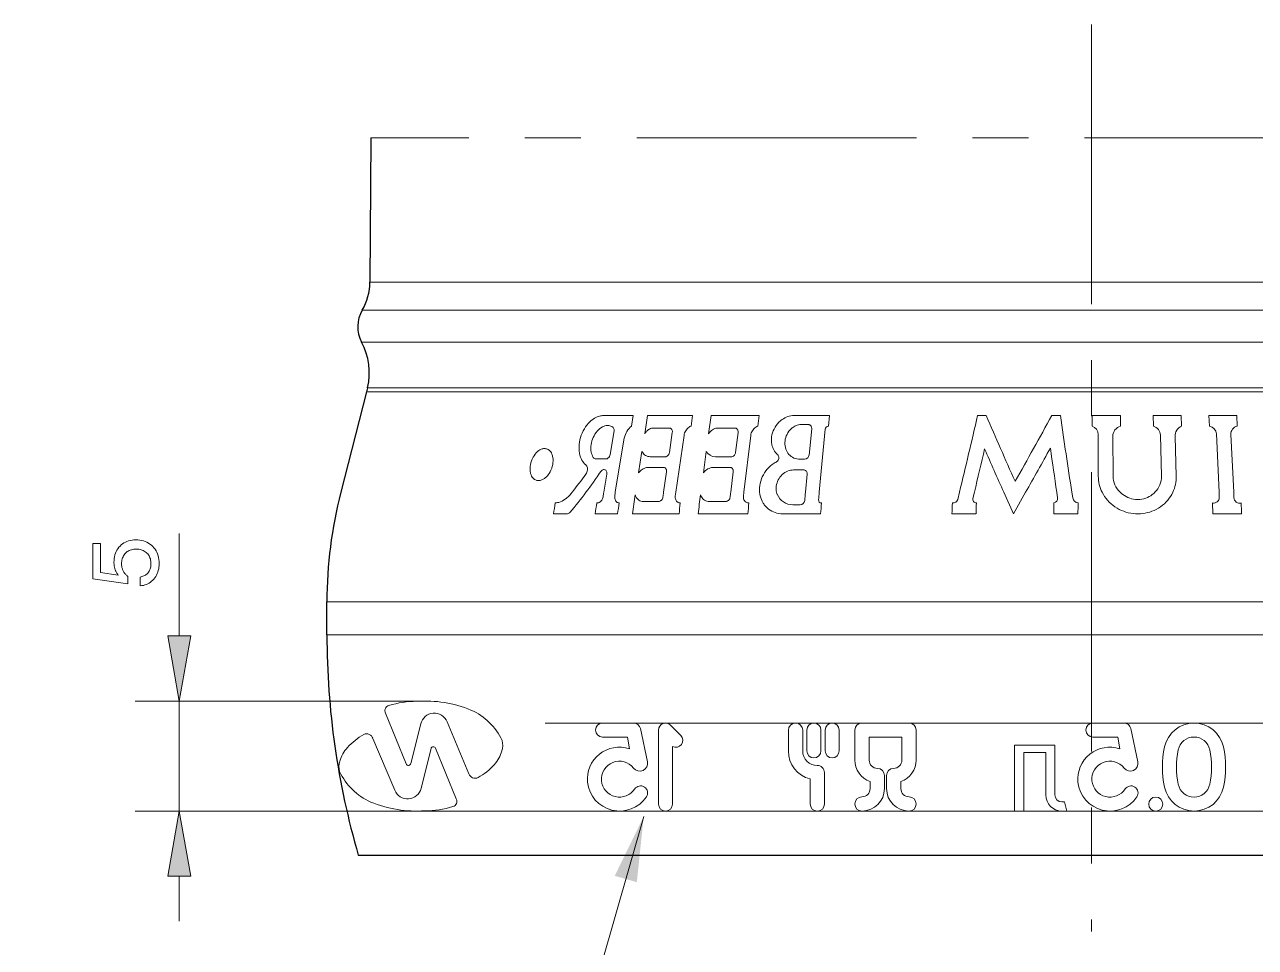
# Model space of a CAD drawing. Extents: x 5 to 409, y 5 to 583.
# Drawn here: x 208.1 to 263.9, y 188.4 to 230.3 of the extents above; entities that cross this region are included whole.
import ezdxf

# ---------------------------------------------------------------- set-up
doc = ezdxf.new("R2010")
doc.units = 0
doc.linetypes.add('CENTERX2', pattern=[20.32, 12.7, -2.54, 2.54, -2.54])
for name, color, linetype, lineweight in [('CENTERLINE', 4, 'CENTERX2', 25), ('DETAIL', 3, 'Continuous', 25), ('DIMENSIONS', 2, 'Continuous', 25), ('OUTLINE', 7, 'Continuous', 70), ('TEXT', 2, 'Continuous', 25)]:
    doc.layers.add(name, color=color, linetype=linetype, lineweight=lineweight)

msp = doc.modelspace()

# ---------------------------------------------------------------- linework, layer by layer
at = {"layer": 'CENTERLINE', "lineweight": 13}
for p, q in [((256.502, 230.277), (256.502, 189.092)), ((289.209, 225.138), (223.795, 225.138))]:
    msp.add_line(p, q, dxfattribs=at)
at = {"layer": 'DETAIL', "lineweight": 13}
for p, q in [((285.243, 218.583), (223.752, 218.583)), ((285.548, 217.31), (223.405, 217.31)), ((285.573, 215.856), (223.376, 215.856)), ((285.372, 213.603), (223.605, 213.603)), ((285.333, 213.783), (223.649, 213.783)), ((286.954, 204.057), (221.802, 204.057)), ((286.954, 202.557), (221.802, 202.557)), ((231.715, 198.557), (292.112, 198.557)), ((222.141, 194.557), (292.33, 194.557))]:
    msp.add_line(p, q, dxfattribs=at)
at = {"layer": 'DIMENSIONS', "lineweight": 13, "ltscale": 0.116125}
msp.add_line((215.1, 202.512), (215.1, 207.157), dxfattribs=at)
at = {"layer": 'DIMENSIONS', "lineweight": 13, "ltscale": 0.329102}
msp.add_line((226.264, 199.557), (213.1, 199.557), dxfattribs=at)
at = {"layer": 'DIMENSIONS', "lineweight": 13, "ltscale": 0.125}
msp.add_line((215.1, 194.557), (215.1, 199.557), dxfattribs=at)
at = {"layer": 'DIMENSIONS', "lineweight": 13, "ltscale": 0.226015}
msp.add_line((222.141, 194.557), (213.1, 194.557), dxfattribs=at)
at = {"layer": 'DIMENSIONS', "lineweight": 13, "ltscale": 0.051139}
msp.add_line((215.1, 189.557), (215.1, 191.603), dxfattribs=at)
at = {"layer": 'DIMENSIONS', "lineweight": 13}
for points in [[(213.318, 204.787), (213.318, 205.188), (213.364, 205.196), (213.407, 205.207), (213.449, 205.22), (213.489, 205.236), (213.526, 205.254), (213.562, 205.275), (213.595, 205.298), (213.627, 205.324), (213.656, 205.352), (213.684, 205.383), (213.709, 205.415), (213.731, 205.45), (213.751, 205.486), (213.768, 205.524), (213.783, 205.564), (213.794, 205.605), (213.804, 205.648), (213.81, 205.693), (213.814, 205.74), (213.815, 205.788), (213.814, 205.848), (213.808, 205.904), (213.799, 205.959), (213.786, 206.011), (213.77, 206.06), (213.749, 206.108), (213.726, 206.153), (213.698, 206.195), (213.667, 206.235), (213.632, 206.273), (213.594, 206.308), (213.554, 206.339), (213.512, 206.367), (213.467, 206.391), (213.42, 206.411), (213.37, 206.427), (213.318, 206.44), (213.264, 206.449), (213.208, 206.455), (213.149, 206.457), (213.089, 206.455), (213.032, 206.449), (212.977, 206.44), (212.925, 206.428), (212.875, 206.411), (212.827, 206.391), (212.782, 206.368), (212.74, 206.341), (212.7, 206.31), (212.662, 206.275), (212.628, 206.238), (212.597, 206.198), (212.57, 206.155), (212.546, 206.11), (212.526, 206.063), (212.51, 206.013), (212.497, 205.961), (212.488, 205.906), (212.483, 205.848), (212.481, 205.788), (212.482, 205.754), (212.484, 205.72), (212.487, 205.686), (212.492, 205.653), (212.498, 205.621), (212.506, 205.589), (212.515, 205.558), (212.525, 205.528), (212.537, 205.498), (212.551, 205.469), (212.565, 205.44), (212.581, 205.413), (212.598, 205.386), (212.617, 205.359), (212.637, 205.334), (212.658, 205.309), (212.681, 205.285), (212.705, 205.262), (212.73, 205.239), (212.757, 205.217), (212.757, 204.873), (211.168, 205.11), (211.168, 206.712), (211.522, 206.712), (211.522, 205.398), (212.329, 205.278), (212.311, 205.3), (212.293, 205.323), (212.276, 205.346), (212.261, 205.37), (212.246, 205.395), (212.232, 205.421), (212.219, 205.448), (212.206, 205.475), (212.195, 205.503), (212.185, 205.532), (212.175, 205.562), (212.167, 205.592), (212.159, 205.623), (212.153, 205.654), (212.148, 205.685), (212.143, 205.718), (212.14, 205.75), (212.137, 205.784), (212.136, 205.817), (212.135, 205.852), (212.138, 205.942), (212.146, 206.029), (212.16, 206.112), (212.179, 206.192), (212.204, 206.268), (212.234, 206.341), (212.27, 206.41), (212.311, 206.475), (212.357, 206.537), (212.409, 206.595), (212.466, 206.648), (212.526, 206.696), (212.589, 206.738), (212.656, 206.775), (212.726, 206.806), (212.8, 206.831), (212.877, 206.851), (212.957, 206.865), (213.041, 206.873), (213.128, 206.876), (213.221, 206.873), (213.31, 206.864), (213.395, 206.849), (213.477, 206.829), (213.556, 206.802), (213.63, 206.769), (213.702, 206.73), (213.769, 206.685), (213.833, 206.635), (213.893, 206.578), (213.949, 206.516), (213.999, 206.451), (214.043, 206.383), (214.081, 206.31), (214.113, 206.235), (214.14, 206.155), (214.16, 206.072), (214.175, 205.985), (214.184, 205.895), (214.187, 205.801), (214.184, 205.718), (214.177, 205.637), (214.165, 205.56), (214.148, 205.485), (214.127, 205.413), (214.1, 205.345), (214.069, 205.279), (214.033, 205.215), (213.993, 205.155), (213.947, 205.098), (213.898, 205.045), (213.845, 204.996), (213.79, 204.953), (213.732, 204.914), (213.67, 204.881), (213.606, 204.852), (213.538, 204.828), (213.468, 204.81), (213.394, 204.796)], [(214.579, 202.512), (215.1, 199.557), (215.621, 202.512)], [(215.621, 191.603), (215.1, 194.557), (214.579, 191.603)]]:
    msp.add_lwpolyline(points, close=True, dxfattribs=at)
for points in [[(214.579, 202.512), (215.1, 199.557), (214.579, 202.512), (215.621, 202.512)], [(215.621, 191.603), (215.1, 194.557), (215.621, 191.603), (214.579, 191.603)]]:
    msp.add_solid(points, dxfattribs=at)
at = {"layer": 'OUTLINE', "lineweight": 30, "ltscale": 0.163872}
msp.add_line((223.795, 225.138), (223.752, 218.583), dxfattribs=at)
at = {"layer": 'OUTLINE', "lineweight": 30, "ltscale": 0.1179}
msp.add_line((223.605, 213.603), (222.431, 209.035), dxfattribs=at)
at = {"layer": 'OUTLINE', "lineweight": 30, "ltscale": 0.004642}
msp.add_line((223.649, 213.783), (223.605, 213.603), dxfattribs=at)
at = {"layer": 'OUTLINE', "lineweight": 13, "ltscale": 0.03332}
msp.add_line((234.369, 212.523), (235.702, 212.523), dxfattribs=at)
at = {"layer": 'OUTLINE', "lineweight": 13, "ltscale": 0.012263}
msp.add_line((235.702, 212.523), (235.624, 212.038), dxfattribs=at)
at = {"layer": 'OUTLINE', "lineweight": 13, "ltscale": 0.02083}
msp.add_line((236.23, 211.696), (236.358, 212.519), dxfattribs=at)
at = {"layer": 'OUTLINE', "lineweight": 13, "ltscale": 8.41657e-05}
msp.add_line((236.358, 212.519), (236.359, 212.523), dxfattribs=at)
at = {"layer": 'OUTLINE', "lineweight": 13, "ltscale": 0.050973}
msp.add_line((236.359, 212.523), (238.397, 212.523), dxfattribs=at)
at = {"layer": 'OUTLINE', "lineweight": 13, "ltscale": 0.012225}
msp.add_line((238.397, 212.523), (238.33, 212.038), dxfattribs=at)
at = {"layer": 'OUTLINE', "lineweight": 13, "ltscale": 0.020764}
msp.add_line((239.13, 211.696), (239.24, 212.519), dxfattribs=at)
at = {"layer": 'OUTLINE', "lineweight": 13, "ltscale": 8.3893e-05}
msp.add_line((239.24, 212.519), (239.241, 212.523), dxfattribs=at)
at = {"layer": 'OUTLINE', "lineweight": 13, "ltscale": 0.054474}
msp.add_line((239.241, 212.523), (241.42, 212.523), dxfattribs=at)
at = {"layer": 'OUTLINE', "lineweight": 13, "ltscale": 0.012189}
msp.add_line((241.42, 212.523), (241.363, 212.038), dxfattribs=at)
at = {"layer": 'OUTLINE', "lineweight": 13, "ltscale": 0.040168}
msp.add_line((243.008, 212.521), (244.615, 212.522), dxfattribs=at)
at = {"layer": 'OUTLINE', "lineweight": 13, "ltscale": 0.012133}
msp.add_line((244.615, 212.522), (244.57, 212.038), dxfattribs=at)
at = {"layer": 'OUTLINE', "lineweight": 13, "ltscale": 0.009719}
msp.add_line((251.341, 212.523), (251.73, 212.523), dxfattribs=at)
at = {"layer": 'OUTLINE', "lineweight": 13, "ltscale": 0.009819}
msp.add_line((254.705, 212.523), (255.097, 212.523), dxfattribs=at)
at = {"layer": 'OUTLINE', "lineweight": 13, "ltscale": 0.012107}
for p, q in [((256.542, 212.038), (256.542, 212.523)), ((257.819, 212.523), (257.824, 212.038))]:
    msp.add_line(p, q, dxfattribs=at)
at = {"layer": 'OUTLINE', "lineweight": 13, "ltscale": 0.031939}
msp.add_line((256.542, 212.523), (257.819, 212.523), dxfattribs=at)
at = {"layer": 'OUTLINE', "lineweight": 13, "ltscale": 0.01211}
msp.add_line((259.32, 212.038), (259.309, 212.523), dxfattribs=at)
at = {"layer": 'OUTLINE', "lineweight": 13, "ltscale": 0.031807}
msp.add_line((259.309, 212.523), (260.581, 212.523), dxfattribs=at)
at = {"layer": 'OUTLINE', "lineweight": 13, "ltscale": 0.012113}
msp.add_line((260.581, 212.523), (260.597, 212.038), dxfattribs=at)
at = {"layer": 'OUTLINE', "lineweight": 13, "ltscale": 0.012117}
msp.add_line((261.862, 212.038), (261.842, 212.523), dxfattribs=at)
at = {"layer": 'OUTLINE', "lineweight": 13, "ltscale": 0.031458}
msp.add_line((261.842, 212.523), (263.1, 212.523), dxfattribs=at)
at = {"layer": 'OUTLINE', "lineweight": 13, "ltscale": 0.012123}
msp.add_line((263.1, 212.523), (263.125, 212.038), dxfattribs=at)
at = {"layer": 'OUTLINE', "lineweight": 13, "ltscale": 0.027272}
msp.add_line((234.835, 211.821), (234.656, 210.745), dxfattribs=at)
at = {"layer": 'OUTLINE', "lineweight": 13, "ltscale": 0.018043}
msp.add_line((237.348, 211.952), (236.626, 211.952), dxfattribs=at)
at = {"layer": 'OUTLINE', "lineweight": 13, "ltscale": 0.023067}
msp.add_line((237.348, 210.846), (237.481, 211.759), dxfattribs=at)
at = {"layer": 'OUTLINE', "lineweight": 13, "ltscale": 0.019314}
msp.add_line((240.32, 211.952), (239.547, 211.952), dxfattribs=at)
at = {"layer": 'OUTLINE', "lineweight": 13, "ltscale": 0.022997}
msp.add_line((240.356, 210.846), (240.469, 211.759), dxfattribs=at)
at = {"layer": 'OUTLINE', "lineweight": 13, "ltscale": 0.007638}
msp.add_line((243.338, 212.114), (243.644, 212.114), dxfattribs=at)
at = {"layer": 'OUTLINE', "lineweight": 13, "ltscale": 0.029924}
msp.add_line((243.807, 211.921), (243.691, 210.729), dxfattribs=at)
at = {"layer": 'OUTLINE', "lineweight": 13, "ltscale": 0.07189}
msp.add_line((244.419, 211.898), (244.153, 209.035), dxfattribs=at)
at = {"layer": 'OUTLINE', "lineweight": 13, "ltscale": 0.060399}
msp.add_line((235.281, 211.419), (234.893, 209.035), dxfattribs=at)
at = {"layer": 'OUTLINE', "lineweight": 13, "ltscale": 0.065275}
msp.add_line((238.013, 211.62), (237.642, 209.035), dxfattribs=at)
at = {"layer": 'OUTLINE', "lineweight": 13, "ltscale": 0.065079}
msp.add_line((241.04, 211.62), (240.729, 209.035), dxfattribs=at)
at = {"layer": 'OUTLINE', "lineweight": 13, "ltscale": 0.047368}
msp.add_line((256.819, 209.772), (256.814, 211.667), dxfattribs=at)
at = {"layer": 'OUTLINE', "lineweight": 13, "ltscale": 0.04515}
msp.add_line((257.478, 211.579), (257.491, 209.773), dxfattribs=at)
at = {"layer": 'OUTLINE', "lineweight": 13, "ltscale": 0.046403}
msp.add_line((259.685, 209.772), (259.641, 211.628), dxfattribs=at)
at = {"layer": 'OUTLINE', "lineweight": 13, "ltscale": 0.045084}
msp.add_line((260.3, 211.575), (260.352, 209.772), dxfattribs=at)
at = {"layer": 'OUTLINE', "lineweight": 13, "ltscale": 0.066428}
msp.add_line((262.299, 209.035), (262.183, 211.69), dxfattribs=at)
at = {"layer": 'OUTLINE', "lineweight": 13, "ltscale": 0.065733}
msp.add_line((262.837, 211.661), (262.965, 209.035), dxfattribs=at)
at = {"layer": 'OUTLINE', "lineweight": 13, "ltscale": 0.024506}
msp.add_line((235.953, 209.926), (236.104, 210.894), dxfattribs=at)
at = {"layer": 'OUTLINE', "lineweight": 13, "ltscale": 0.016915}
msp.add_line((236.479, 210.652), (237.156, 210.652), dxfattribs=at)
at = {"layer": 'OUTLINE', "lineweight": 13, "ltscale": 0.024429}
msp.add_line((238.894, 209.926), (239.023, 210.894), dxfattribs=at)
at = {"layer": 'OUTLINE', "lineweight": 13, "ltscale": 0.018103}
msp.add_line((239.434, 210.652), (240.158, 210.652), dxfattribs=at)
at = {"layer": 'OUTLINE', "lineweight": 13, "ltscale": 0.011356}
msp.add_line((234.472, 210.551), (234.018, 210.551), dxfattribs=at)
at = {"layer": 'OUTLINE', "lineweight": 13, "ltscale": 0.017136}
msp.add_line((237.084, 210.166), (236.398, 210.166), dxfattribs=at)
at = {"layer": 'OUTLINE', "lineweight": 13, "ltscale": 0.018341}
msp.add_line((240.097, 210.166), (239.363, 210.166), dxfattribs=at)
at = {"layer": 'OUTLINE', "lineweight": 13, "ltscale": 0.005158}
msp.add_line((243.487, 210.536), (243.281, 210.536), dxfattribs=at)
at = {"layer": 'OUTLINE', "lineweight": 13, "ltscale": 0.020899}
msp.add_line((234.37, 209.035), (234.508, 209.86), dxfattribs=at)
at = {"layer": 'OUTLINE', "lineweight": 13, "ltscale": 0.023681}
msp.add_line((237.082, 209.035), (237.22, 209.972), dxfattribs=at)
at = {"layer": 'OUTLINE', "lineweight": 13, "ltscale": 0.023609}
msp.add_line((240.133, 209.035), (240.248, 209.972), dxfattribs=at)
at = {"layer": 'OUTLINE', "lineweight": 13, "ltscale": 0.011287}
msp.add_line((242.988, 210.051), (243.439, 210.051), dxfattribs=at)
at = {"layer": 'OUTLINE', "lineweight": 13, "ltscale": 0.020664}
msp.add_line((243.605, 209.858), (243.525, 209.035), dxfattribs=at)
at = {"layer": 'OUTLINE', "lineweight": 13, "ltscale": 0.001545}
msp.add_line((232.891, 208.987), (232.93, 209.035), dxfattribs=at)
at = {"layer": 'OUTLINE', "lineweight": 13, "ltscale": 0.004487}
msp.add_line((237.642, 209.035), (237.617, 208.857), dxfattribs=at)
at = {"layer": 'OUTLINE', "lineweight": 13, "ltscale": 0.004474}
msp.add_line((240.729, 209.035), (240.708, 208.857), dxfattribs=at)
at = {"layer": 'OUTLINE', "lineweight": 13, "ltscale": 0.008375}
msp.add_line((250.436, 208.709), (250.514, 209.035), dxfattribs=at)
at = {"layer": 'OUTLINE', "lineweight": 13, "ltscale": 0.007056}
msp.add_line((251.193, 209.035), (251.128, 208.76), dxfattribs=at)
at = {"layer": 'OUTLINE', "lineweight": 13, "ltscale": 0.026709}
msp.add_line((252.969, 208.062), (252.529, 209.035), dxfattribs=at)
at = {"layer": 'OUTLINE', "lineweight": 13, "ltscale": 0.027937}
msp.add_line((253.518, 209.035), (252.969, 208.062), dxfattribs=at)
at = {"layer": 'OUTLINE', "lineweight": 13, "ltscale": 0.006296}
msp.add_line((254.972, 208.786), (254.934, 209.035), dxfattribs=at)
at = {"layer": 'OUTLINE', "lineweight": 13, "ltscale": 0.006305}
msp.add_line((255.618, 209.035), (255.657, 208.786), dxfattribs=at)
at = {"layer": 'OUTLINE', "lineweight": 13, "ltscale": 0.017299}
msp.add_line((236.166, 208.618), (236.858, 208.618), dxfattribs=at)
at = {"layer": 'OUTLINE', "lineweight": 13, "ltscale": 0.018515}
msp.add_line((239.166, 208.618), (239.906, 208.618), dxfattribs=at)
at = {"layer": 'OUTLINE', "lineweight": 13, "ltscale": 0.008185}
msp.add_line((243.285, 208.467), (242.958, 208.467), dxfattribs=at)
at = {"layer": 'OUTLINE', "lineweight": 13, "ltscale": 0.012222}
msp.add_line((262.022, 208.062), (262.005, 208.55), dxfattribs=at)
at = {"layer": 'OUTLINE', "lineweight": 13, "ltscale": 0.015873}
msp.add_line((232.725, 208.062), (232.09, 208.062), dxfattribs=at)
at = {"layer": 'OUTLINE', "lineweight": 13, "ltscale": 0.025436}
msp.add_line((234.999, 208.062), (233.982, 208.062), dxfattribs=at)
at = {"layer": 'OUTLINE', "lineweight": 13, "ltscale": 0.052695}
msp.add_line((237.786, 208.062), (235.678, 208.062), dxfattribs=at)
at = {"layer": 'OUTLINE', "lineweight": 13, "ltscale": 0.056314}
msp.add_line((240.91, 208.062), (238.658, 208.062), dxfattribs=at)
at = {"layer": 'OUTLINE', "lineweight": 13, "ltscale": 0.043002}
msp.add_line((244.213, 208.062), (242.493, 208.062), dxfattribs=at)
at = {"layer": 'OUTLINE', "lineweight": 13, "ltscale": 0.027283}
msp.add_line((251.266, 208.062), (250.175, 208.062), dxfattribs=at)
at = {"layer": 'OUTLINE', "lineweight": 13, "ltscale": 0.027487}
msp.add_line((255.896, 208.062), (254.797, 208.062), dxfattribs=at)
at = {"layer": 'OUTLINE', "lineweight": 13, "ltscale": 0.032521}
msp.add_line((263.323, 208.062), (262.022, 208.062), dxfattribs=at)
at = {"layer": 'OUTLINE', "lineweight": 30, "ltscale": 0.0375}
msp.add_line((221.802, 202.557), (221.802, 204.057), dxfattribs=at)
at = {"layer": 'OUTLINE', "lineweight": 13, "ltscale": 0.062229}
for p, q in [((224.46, 199.003), (225.401, 196.699)), ((227.674, 195.111), (226.733, 197.416))]:
    msp.add_line(p, q, dxfattribs=at)
at = {"layer": 'OUTLINE', "lineweight": 13, "ltscale": 0.046473}
for p, q in [((226.059, 198.52), (225.607, 196.717)), ((226.075, 195.594), (226.527, 197.397))]:
    msp.add_line(p, q, dxfattribs=at)
at = {"layer": 'OUTLINE', "lineweight": 13, "ltscale": 0.063986}
for p, q in [((227.254, 198.612), (228.246, 196.253)), ((224.88, 195.502), (223.887, 197.861))]:
    msp.add_line(p, q, dxfattribs=at)
at = {"layer": 'OUTLINE', "lineweight": 13, "ltscale": 0.035206}
msp.add_line((234.311, 198.557), (235.719, 198.557), dxfattribs=at)
at = {"layer": 'OUTLINE', "lineweight": 13, "ltscale": 0.016542}
msp.add_line((237.398, 198.464), (237.866, 197.996), dxfattribs=at)
at = {"layer": 'OUTLINE', "lineweight": 13, "ltscale": 0.026785}
for p in [(246.087, 198.557), (248.23, 198.557)]:
    msp.add_line(p, (247.158, 198.557), dxfattribs=at)
at = {"layer": 'OUTLINE', "lineweight": 13, "ltscale": 0.035207}
msp.add_line((256.574, 198.557), (257.982, 198.557), dxfattribs=at)
at = {"layer": 'OUTLINE', "lineweight": 13, "ltscale": 0.028398}
for p, q in [((234.311, 197.921), (235.447, 197.921)), ((256.574, 197.921), (257.71, 197.921))]:
    msp.add_line(p, q, dxfattribs=at)
at = {"layer": 'OUTLINE', "lineweight": 13, "ltscale": 0.01351}
msp.add_line((235.447, 197.921), (235.53, 197.387), dxfattribs=at)
at = {"layer": 'OUTLINE', "lineweight": 13, "ltscale": 0.038516}
for p, q in [((236.03, 198.305), (236.35, 196.798)), ((258.293, 198.305), (258.614, 196.798))]:
    msp.add_line(p, q, dxfattribs=at)
at = {"layer": 'OUTLINE', "lineweight": 13, "ltscale": 0.084102}
msp.add_line((236.855, 194.875), (236.855, 198.239), dxfattribs=at)
at = {"layer": 'OUTLINE', "lineweight": 13, "ltscale": 0.023697}
msp.add_line((242.75, 197.284), (242.75, 198.232), dxfattribs=at)
at = {"layer": 'OUTLINE', "lineweight": 13, "ltscale": 0.023737}
msp.add_line((243.4, 197.283), (243.4, 198.232), dxfattribs=at)
at = {"layer": 'OUTLINE', "lineweight": 13, "ltscale": 0.023682}
for p, q in [((243.588, 197.29), (243.588, 198.237)), ((244.229, 197.29), (244.229, 198.237)), ((244.417, 197.29), (244.417, 198.237)), ((245.058, 197.29), (245.058, 198.237))]:
    msp.add_line(p, q, dxfattribs=at)
at = {"layer": 'OUTLINE', "lineweight": 13, "ltscale": 0.03401}
for p, q in [((245.767, 196.877), (245.767, 198.237)), ((248.55, 196.877), (248.55, 198.237))]:
    msp.add_line(p, q, dxfattribs=at)
at = {"layer": 'OUTLINE', "lineweight": 13, "ltscale": 0.02588}
for p, q in [((246.417, 196.877), (246.417, 197.912)), ((247.9, 196.877), (247.9, 197.912))]:
    msp.add_line(p, q, dxfattribs=at)
at = {"layer": 'OUTLINE', "lineweight": 13, "ltscale": 0.018535}
for q in [(246.417, 197.912), (247.9, 197.912)]:
    msp.add_line((247.158, 197.912), q, dxfattribs=at)
at = {"layer": 'OUTLINE', "lineweight": 13, "ltscale": 0.013509}
msp.add_line((257.71, 197.921), (257.793, 197.387), dxfattribs=at)
at = {"layer": 'OUTLINE', "lineweight": 13, "ltscale": 0.065396}
msp.add_line((237.491, 194.875), (237.491, 197.491), dxfattribs=at)
at = {"layer": 'OUTLINE', "lineweight": 13, "ltscale": 0.045896}
msp.add_line((253.014, 197.557), (254.85, 197.557), dxfattribs=at)
at = {"layer": 'OUTLINE', "lineweight": 13, "ltscale": 0.075}
msp.add_line((253.014, 197.557), (253.014, 194.557), dxfattribs=at)
at = {"layer": 'OUTLINE', "lineweight": 13, "ltscale": 0.056626}
msp.add_line((254.85, 197.557), (254.85, 195.292), dxfattribs=at)
at = {"layer": 'OUTLINE', "lineweight": 13, "ltscale": 0.06662}
msp.add_line((253.431, 194.557), (253.431, 197.222), dxfattribs=at)
at = {"layer": 'OUTLINE', "lineweight": 13, "ltscale": 0.025056}
msp.add_line((253.431, 197.222), (254.433, 197.222), dxfattribs=at)
at = {"layer": 'OUTLINE', "lineweight": 13, "ltscale": 0.048246}
msp.add_line((254.433, 197.222), (254.433, 195.292), dxfattribs=at)
at = {"layer": 'OUTLINE', "lineweight": 13, "ltscale": 0.035569}
msp.add_line((244.387, 196.305), (244.387, 194.882), dxfattribs=at)
at = {"layer": 'OUTLINE', "lineweight": 13, "ltscale": 0.015001}
for p, q in [((247.11, 196.177), (247.11, 195.577)), ((247.207, 196.177), (247.207, 195.577))]:
    msp.add_line(p, q, dxfattribs=at)
at = {"layer": 'OUTLINE', "lineweight": 13, "ltscale": 0.028413}
msp.add_line((243.737, 196.019), (243.737, 194.882), dxfattribs=at)
at = {"layer": 'OUTLINE', "lineweight": 13, "ltscale": 0.008166}
for p, q in [((246.46, 195.903), (246.46, 195.577)), ((247.857, 195.903), (247.857, 195.577))]:
    msp.add_line(p, q, dxfattribs=at)
at = {"layer": 'OUTLINE', "lineweight": 13, "ltscale": 0.010417}
msp.add_line((253.014, 194.557), (253.431, 194.557), dxfattribs=at)
at = {"layer": 'OUTLINE', "lineweight": 13, "ltscale": 0.00272}
msp.add_line((255.277, 194.974), (255.168, 194.974), dxfattribs=at)
at = {"layer": 'OUTLINE', "lineweight": 13, "ltscale": 0.005501}
msp.add_line((255.168, 194.557), (255.388, 194.557), dxfattribs=at)
at = {"layer": 'OUTLINE', "lineweight": 13, "ltscale": 0.010782}
msp.add_line((255.388, 194.557), (255.277, 194.974), dxfattribs=at)
at = {"layer": 'OUTLINE', "lineweight": 30}
msp.add_line((223.227, 192.557), (289.777, 192.557), dxfattribs=at)
at = {"layer": 'OUTLINE', "lineweight": 13}
for points in [[(233.55, 210.285), (233.5, 210.331), (233.454, 210.383), (233.412, 210.439), (233.375, 210.5), (233.342, 210.565), (233.314, 210.634), (233.3, 210.676), (233.287, 210.72), (233.267, 210.811), (233.253, 210.905), (233.246, 211.001), (233.246, 211.104), (233.254, 211.209), (233.268, 211.314), (233.289, 211.419), (233.316, 211.523), (233.35, 211.625), (233.39, 211.725), (233.436, 211.822), (233.488, 211.916), (233.545, 212.005), (233.607, 212.09), (233.673, 212.169), (233.743, 212.24), (233.816, 212.305), (233.854, 212.334), (233.893, 212.362), (233.952, 212.4), (234.013, 212.433), (234.075, 212.462), (234.138, 212.485), (234.177, 212.496), (234.215, 212.506), (234.266, 212.515), (234.318, 212.521), (234.369, 212.523)], [(242.257, 210.744), (242.209, 210.792), (242.164, 210.844), (242.124, 210.9), (242.089, 210.959), (242.059, 211.021), (242.037, 211.075), (242.018, 211.131), (242.003, 211.188), (241.995, 211.231), (241.988, 211.274), (241.983, 211.319), (241.98, 211.364), (241.979, 211.41), (241.98, 211.457), (241.983, 211.503), (241.988, 211.55), (242.004, 211.643), (242.028, 211.734), (242.059, 211.823), (242.098, 211.91), (242.143, 211.994), (242.195, 212.073), (242.253, 212.148), (242.317, 212.218), (242.386, 212.281), (242.423, 212.311), (242.46, 212.339), (242.523, 212.379), (242.587, 212.416), (242.654, 212.447), (242.722, 212.473), (242.791, 212.493), (242.863, 212.508), (242.936, 212.517), (243.008, 212.521)], [(233.894, 210.621), (233.862, 210.676), (233.835, 210.736), (233.814, 210.799), (233.797, 210.866), (233.787, 210.935), (233.783, 210.978), (233.78, 211.022), (233.78, 211.068), (233.782, 211.114), (233.792, 211.206), (233.807, 211.289), (233.828, 211.371), (233.856, 211.452), (233.888, 211.531), (233.926, 211.607), (233.969, 211.68), (234.017, 211.748), (234.069, 211.812), (234.124, 211.869), (234.182, 211.92), (234.243, 211.965), (234.306, 212.003)], [(234.306, 212.003), (234.363, 212.03), (234.42, 212.05), (234.479, 212.062), (234.537, 212.067), (234.594, 212.065), (234.65, 212.055), (234.695, 212.04), (234.738, 212.02), (234.779, 211.995)], [(234.779, 211.995), (234.8, 211.977), (234.817, 211.952), (234.829, 211.924), (234.837, 211.891), (234.839, 211.856), (234.835, 211.821)], [(235.624, 212.038), (235.573, 211.993), (235.519, 211.935), (235.469, 211.871), (235.423, 211.803), (235.383, 211.731), (235.349, 211.656), (235.32, 211.579), (235.297, 211.5), (235.281, 211.419)], [(236.626, 211.952), (236.583, 211.95), (236.539, 211.941), (236.494, 211.927), (236.45, 211.908), (236.407, 211.883), (236.367, 211.853), (236.341, 211.831), (236.316, 211.808), (236.292, 211.782), (236.27, 211.755), (236.23, 211.696)], [(237.481, 211.759), (237.484, 211.788), (237.482, 211.818), (237.477, 211.846), (237.463, 211.88), (237.454, 211.895), (237.444, 211.909), (237.432, 211.921), (237.418, 211.931), (237.397, 211.943), (237.373, 211.95), (237.348, 211.952)], [(238.33, 212.038), (238.283, 212.018), (238.239, 211.992), (238.196, 211.959), (238.156, 211.92), (238.12, 211.877), (238.089, 211.831), (238.062, 211.781), (238.04, 211.729), (238.024, 211.675), (238.013, 211.62)], [(239.547, 211.952), (239.501, 211.95), (239.454, 211.941), (239.407, 211.927), (239.353, 211.904), (239.301, 211.874), (239.253, 211.837), (239.207, 211.795), (239.166, 211.748), (239.13, 211.696)], [(240.469, 211.759), (240.471, 211.788), (240.468, 211.818), (240.461, 211.846), (240.454, 211.863), (240.446, 211.88), (240.432, 211.9), (240.415, 211.917), (240.396, 211.931), (240.372, 211.943), (240.347, 211.95), (240.32, 211.952)], [(241.363, 212.038), (241.315, 212.018), (241.269, 211.991), (241.224, 211.959), (241.183, 211.92), (241.146, 211.877), (241.114, 211.831), (241.087, 211.781), (241.066, 211.729), (241.05, 211.675), (241.04, 211.62)], [(243.281, 210.536), (243.209, 210.539), (243.138, 210.55), (243.07, 210.568), (243.004, 210.592), (242.941, 210.624), (242.882, 210.662), (242.827, 210.706), (242.777, 210.755), (242.732, 210.81), (242.694, 210.87), (242.661, 210.933), (242.634, 211), (242.614, 211.07), (242.6, 211.142), (242.593, 211.217), (242.593, 211.293), (242.599, 211.369), (242.611, 211.445), (242.631, 211.52), (242.656, 211.593), (242.687, 211.664), (242.729, 211.741), (242.777, 211.814)], [(242.777, 211.814), (242.828, 211.875), (242.855, 211.904), (242.884, 211.931), (242.914, 211.957), (242.945, 211.981), (242.994, 212.013), (243.045, 212.042), (243.097, 212.066), (243.152, 212.085), (243.213, 212.101), (243.276, 212.111), (243.338, 212.114)], [(243.644, 212.114), (243.672, 212.112), (243.7, 212.105), (243.725, 212.093), (243.748, 212.077), (243.768, 212.057), (243.784, 212.034), (243.796, 212.008), (243.804, 211.98), (243.808, 211.95), (243.807, 211.921)], [(231.042, 210.295), (231.062, 210.38), (231.088, 210.464), (231.121, 210.546), (231.159, 210.624), (231.203, 210.699), (231.252, 210.768), (231.306, 210.831), (231.334, 210.86), (231.363, 210.887), (231.414, 210.927), (231.468, 210.961), (231.522, 210.988), (231.578, 211.007), (231.605, 211.014), (231.633, 211.019), (231.67, 211.021), (231.706, 211.02), (231.742, 211.015), (231.776, 211.007), (231.808, 210.995), (231.839, 210.979), (231.862, 210.966), (231.883, 210.95), (231.904, 210.932), (231.923, 210.913), (231.959, 210.87), (231.99, 210.821), (232.016, 210.767), (232.029, 210.733), (232.04, 210.697), (232.049, 210.66), (232.057, 210.622), (232.066, 210.543), (232.068, 210.461), (232.063, 210.378), (232.051, 210.295)], [(234.656, 210.745), (234.649, 210.714), (234.638, 210.685), (234.624, 210.657), (234.602, 210.623), (234.574, 210.594), (234.543, 210.572), (234.52, 210.56), (234.496, 210.553), (234.472, 210.551)], [(236.104, 210.894), (236.128, 210.851), (236.156, 210.811), (236.187, 210.775), (236.221, 210.743), (236.267, 210.711), (236.316, 210.685), (236.368, 210.667), (236.423, 210.656), (236.479, 210.652)], [(237.156, 210.652), (237.182, 210.654), (237.207, 210.661), (237.232, 210.673), (237.249, 210.683), (237.265, 210.695), (237.293, 210.724), (237.317, 210.758), (237.331, 210.786), (237.341, 210.815), (237.348, 210.846)], [(240.158, 210.652), (240.185, 210.654), (240.213, 210.661), (240.239, 210.673), (240.256, 210.683), (240.273, 210.695), (240.302, 210.724), (240.326, 210.758), (240.34, 210.786), (240.35, 210.815), (240.356, 210.846)], [(242.193, 210.407), (242.226, 210.429), (242.256, 210.457), (242.28, 210.49), (242.299, 210.528), (242.31, 210.567), (242.314, 210.607), (242.31, 210.647), (242.299, 210.683), (242.291, 210.7), (242.281, 210.716), (242.27, 210.731), (242.257, 210.744)], [(232.051, 210.295), (232.032, 210.21), (232.005, 210.126), (231.973, 210.044), (231.934, 209.966), (231.889, 209.891), (231.839, 209.822), (231.811, 209.789), (231.782, 209.758), (231.754, 209.73), (231.724, 209.704), (231.672, 209.663), (231.617, 209.629), (231.562, 209.602), (231.505, 209.583), (231.477, 209.576), (231.448, 209.572), (231.411, 209.569), (231.374, 209.57), (231.338, 209.575), (231.304, 209.583), (231.272, 209.595), (231.241, 209.611), (231.219, 209.624), (231.198, 209.64), (231.178, 209.658), (231.158, 209.677), (231.124, 209.72), (231.094, 209.769), (231.069, 209.823), (231.057, 209.857), (231.047, 209.893), (231.038, 209.93), (231.031, 209.969), (231.023, 210.048), (231.023, 210.129), (231.029, 210.212), (231.042, 210.295)], [(233.552, 209.864), (233.578, 209.906), (233.599, 209.952), (233.615, 210.001), (233.624, 210.049), (233.627, 210.097), (233.623, 210.143), (233.614, 210.185), (233.598, 210.224), (233.588, 210.242), (233.577, 210.258), (233.564, 210.273), (233.55, 210.285)], [(236.398, 210.166), (236.351, 210.163), (236.304, 210.156), (236.256, 210.143), (236.206, 210.124), (236.156, 210.1), (236.108, 210.07), (236.062, 210.036), (236.033, 210.011), (236.005, 209.984), (235.979, 209.956), (235.953, 209.926)], [(237.22, 209.972), (237.222, 210.002), (237.22, 210.032), (237.215, 210.06), (237.209, 210.077), (237.201, 210.093), (237.189, 210.113), (237.173, 210.13), (237.156, 210.145), (237.133, 210.156), (237.109, 210.164), (237.084, 210.166)], [(239.363, 210.166), (239.313, 210.163), (239.262, 210.156), (239.212, 210.143), (239.152, 210.122), (239.094, 210.094), (239.039, 210.06), (238.987, 210.02), (238.938, 209.975), (238.894, 209.926)], [(240.248, 209.972), (240.25, 210.002), (240.247, 210.031), (240.24, 210.06), (240.233, 210.077), (240.225, 210.093), (240.21, 210.113), (240.194, 210.131), (240.174, 210.145), (240.15, 210.156), (240.124, 210.164), (240.097, 210.166)], [(241.444, 209.035), (241.44, 209.085), (241.438, 209.136), (241.441, 209.238), (241.451, 209.339), (241.469, 209.441), (241.494, 209.541), (241.527, 209.64), (241.566, 209.736), (241.613, 209.829), (241.666, 209.919), (241.726, 210.005), (241.791, 210.087), (241.862, 210.163), (241.938, 210.234), (242.019, 210.298), (242.104, 210.356), (242.148, 210.383), (242.193, 210.407)], [(234.508, 209.86), (234.511, 209.893), (234.51, 209.926), (234.505, 209.957), (234.495, 209.987), (234.48, 210.013), (234.461, 210.035), (234.439, 210.051), (234.414, 210.062), (234.387, 210.067), (234.358, 210.065), (234.329, 210.057), (234.301, 210.043), (234.274, 210.024), (234.249, 209.999), (234.228, 209.971)], [(242.215, 209.035), (242.201, 209.105), (242.194, 209.176), (242.194, 209.248), (242.201, 209.321), (242.213, 209.393), (242.233, 209.464), (242.258, 209.533), (242.289, 209.6), (242.327, 209.665), (242.369, 209.727), (242.417, 209.785), (242.469, 209.838), (242.526, 209.886), (242.586, 209.929), (242.65, 209.966), (242.716, 209.997), (242.782, 210.02), (242.85, 210.037), (242.919, 210.048), (242.988, 210.051)], [(243.439, 210.051), (243.468, 210.049), (243.496, 210.042), (243.521, 210.03), (243.545, 210.014), (243.565, 209.994), (243.581, 209.971), (243.594, 209.945), (243.602, 209.917), (243.606, 209.887), (243.605, 209.858)], [(232.166, 208.55), (232.219, 208.555), (232.272, 208.565), (232.325, 208.578), (232.4, 208.604), (232.473, 208.636), (232.543, 208.675), (232.611, 208.719), (232.676, 208.768), (232.715, 208.801), (232.753, 208.836), (232.825, 208.909), (232.891, 208.987)], [(242.493, 208.062), (242.405, 208.065), (242.317, 208.076), (242.231, 208.093), (242.148, 208.118), (242.068, 208.149), (241.991, 208.186), (241.919, 208.228), (241.851, 208.276), (241.797, 208.321), (241.746, 208.369), (241.7, 208.42), (241.657, 208.474), (241.63, 208.511), (241.605, 208.549), (241.561, 208.628), (241.525, 208.706), (241.496, 208.786), (241.472, 208.868), (241.455, 208.951), (241.444, 209.035)], [(260.2, 209.035), (260.153, 208.942), (260.099, 208.851), (260.039, 208.763), (259.972, 208.678), (259.899, 208.596), (259.82, 208.519), (259.735, 208.446), (259.644, 208.378), (259.548, 208.316), (259.447, 208.259), (259.353, 208.214), (259.255, 208.174), (259.155, 208.139), (259.051, 208.111), (258.946, 208.088), (258.839, 208.072), (258.731, 208.062), (258.622, 208.058), (258.511, 208.061), (258.4, 208.071), (258.29, 208.087), (258.181, 208.109), (258.075, 208.138), (257.971, 208.173), (257.871, 208.213), (257.773, 208.26), (257.671, 208.316), (257.573, 208.378), (257.481, 208.445), (257.395, 208.517), (257.314, 208.594), (257.239, 208.674), (257.17, 208.758), (257.105, 208.847), (257.047, 208.94), (256.995, 209.035)], [(257.808, 209.035), (257.867, 208.982), (257.929, 208.932), (258.002, 208.883), (258.079, 208.84), (258.16, 208.802), (258.244, 208.77), (258.332, 208.745), (258.422, 208.727), (258.514, 208.716), (258.607, 208.712), (258.7, 208.716), (258.792, 208.727), (258.882, 208.746), (258.97, 208.772), (259.05, 208.803), (259.127, 208.84), (259.201, 208.882), (259.269, 208.929), (259.333, 208.98), (259.392, 209.035)], [(234.051, 208.55), (234.072, 208.55), (234.093, 208.552), (234.115, 208.556), (234.136, 208.563), (234.157, 208.572), (234.177, 208.583), (234.214, 208.609), (234.246, 208.641), (234.263, 208.662), (234.279, 208.684), (234.293, 208.708), (234.306, 208.734), (234.326, 208.785), (234.338, 208.837)], [(234.869, 208.886), (234.864, 208.842), (234.864, 208.798), (234.869, 208.755), (234.88, 208.714), (234.896, 208.675), (234.918, 208.638), (234.932, 208.62), (234.948, 208.605), (234.964, 208.591), (234.981, 208.579), (235.007, 208.566), (235.036, 208.556), (235.066, 208.55)], [(235.796, 208.916), (235.811, 208.872), (235.824, 208.843), (235.838, 208.816), (235.854, 208.789), (235.872, 208.764), (235.899, 208.732), (235.929, 208.704), (235.963, 208.679), (236.009, 208.653), (236.058, 208.634), (236.111, 208.622), (236.166, 208.618)], [(236.858, 208.618), (236.888, 208.621), (236.914, 208.629), (236.938, 208.641), (236.961, 208.656), (236.977, 208.67), (236.991, 208.684), (237.013, 208.714), (237.031, 208.746), (237.043, 208.779), (237.051, 208.813)], [(237.617, 208.857), (237.614, 208.817), (237.615, 208.775), (237.623, 208.734), (237.636, 208.694), (237.655, 208.656), (237.667, 208.639), (237.681, 208.622), (237.702, 208.602), (237.725, 208.584), (237.751, 208.57), (237.781, 208.559), (237.812, 208.552), (237.844, 208.55)], [(238.759, 208.916), (238.777, 208.872), (238.8, 208.827), (238.829, 208.784), (238.863, 208.744), (238.902, 208.709), (238.946, 208.679), (238.996, 208.653), (239.05, 208.634), (239.107, 208.622), (239.166, 208.618)], [(239.906, 208.618), (239.938, 208.621), (239.965, 208.629), (239.991, 208.641), (240.015, 208.656), (240.032, 208.669), (240.046, 208.684), (240.069, 208.714), (240.087, 208.746), (240.099, 208.779), (240.106, 208.813)], [(240.708, 208.857), (240.706, 208.818), (240.709, 208.775), (240.718, 208.734), (240.733, 208.694), (240.754, 208.657), (240.768, 208.639), (240.783, 208.622), (240.806, 208.602), (240.832, 208.584), (240.86, 208.57), (240.891, 208.559), (240.925, 208.552), (240.959, 208.55)], [(262.005, 208.55), (262.044, 208.546), (262.084, 208.548), (262.123, 208.556), (262.159, 208.568), (262.187, 208.583), (262.213, 208.6), (262.235, 208.62), (262.251, 208.636), (262.264, 208.654), (262.285, 208.689), (262.3, 208.728), (262.308, 208.767), (262.309, 208.807)]]:
    msp.add_lwpolyline(points, dxfattribs=at)
msp.add_circle((259.425, 194.875), 0.318, dxfattribs=at)
at = {"layer": 'OUTLINE', "lineweight": 30}
for centre, radius, start, end in [((221.184, 218.6), 2.569, 329.8601, 359.6206), ((224.702, 216.557), 1.5, 149.86, 207.8873), ((220.725, 214.452), 3, 347.108, 27.8872), ((241.802, 204.057), 20, 165.5881, 180), ((257.602, 202.557), 35.8, 180, 196.2201)]:
    msp.add_arc(centre, radius, start, end, dxfattribs=at)
at = {"layer": 'OUTLINE', "lineweight": 13}
for centre, radius, start, end in [((-128.521, 300.8), 389.985, 346.39048, 346.91711), ((400.776, 276.253), 162.099, 203.1511, 204.30458), ((80.18, 307.627), 198.755, 330.42698, 331.41242), ((673.77, 273.291), 423.06, 188.25854, 188.73613), ((244.573, 211.886), 0.154, 90.8839, 175.3107), ((256.42, 211.663), 0.394, 0.5801, 72.0959), ((257.954, 211.58), 0.476, 105.7798, 180.1034), ((259.2, 211.613), 0.442, 1.996, 74.2497), ((260.786, 211.59), 0.486, 112.8614, 181.817), ((261.811, 211.669), 0.373, 3.2021, 82.1418), ((263.199, 211.683), 0.363, 101.7957, 183.4815), ((239.43, 211.114), 0.462, 208.3968, 270.4434), ((243.477, 210.749), 0.214, 272.8091, 354.8487), ((-124.3, 298.266), 385.95, 346.63241, 346.93393), ((399.684, 275.077), 161.296, 203.40268, 204.17024), ((81.272, 306.607), 197.962, 330.47, 331.13626), ((670.926, 270.763), 420.546, 188.16375, 188.44043), ((234.019, 210.697), 0.146, 211.4276, 269.584), ((218.655, 220.399), 18.246, 321.477, 324.7313), ((218.412, 220.542), 19.023, 322.7774, 326.2418), ((258.468, 209.777), 1.65, 180.1559, 206.7296), ((258.535, 209.785), 1.044, 180.6698, 225.9196), ((258.672, 209.748), 1.013, 315.2831, 1.3977), ((258.728, 209.722), 1.625, 334.9822, 1.7696), ((208.838, 227.799), 31.037, 320.665, 322.8017), ((242.879, 209.2), 0.685, 193.9865, 202.0457), ((242.947, 209.224), 0.756, 201.7498, 270.787), ((243.276, 208.68), 0.214, 272.5568, 355.0884), ((244.253, 208.681), 0.131, 172.7804, 269.4844), ((250.228, 208.762), 0.214, 261.0283, 345.8046), ((251.294, 208.721), 0.171, 166.726, 266.1279), ((254.761, 208.759), 0.212, 281.0068, 7.2135), ((255.938, 208.834), 0.286, 189.6806, 261.9489), ((263.24, 208.807), 0.265, 183.8346, 283.626), ((232.712, 208.222), 0.161, 274.5547, 323.9203), ((225.902, 195.098), 4.446, 90.2491, 106.8441), ((226.264, 194.1), 5.457, 67.619, 94.0121), ((224.679, 199.116), 0.246, 105.4545, 207.2461), ((226.671, 198.372), 0.63, 22.4209, 166.3817), ((227.202, 196.569), 2.818, 25.0649, 66.1438), ((234.311, 198.239), 0.318, 90, 270), ((235.719, 198.239), 0.318, 12.0008, 90), ((237.173, 198.239), 0.318, 45, 180), ((243.075, 198.232), 0.325, 0, 180), ((243.908, 198.237), 0.32, 0, 180), ((244.737, 198.237), 0.32, 0, 180), ((246.087, 198.237), 0.32, 90, 180), ((248.23, 198.237), 0.32, 0, 90), ((256.574, 198.239), 0.318, 90, 270), ((257.982, 198.239), 0.318, 12.0008, 90), ((261.163, 197.19), 1.367, 11.7812, 168.2188), ((224.99, 195.383), 3.058, 119.7554, 137.6749), ((223.6, 197.762), 0.304, 19.1525, 114.7334), ((237.641, 197.771), 0.318, 241.8684, 45), ((261.163, 197.19), 0.731, 11.7812, 168.2188), ((224.085, 196.28), 1.786, 139.3943, 162.1232), ((226.632, 197.375), 0.108, 22.0173, 168.0683), ((228.048, 197.835), 1.786, 319.3943, 342.1232), ((228.907, 197.538), 0.878, 343.3772, 14.8668), ((235.078, 196.006), 1.453, 71.8926, 185.4978), ((244.053, 197.283), 1.303, 180, 255.9733), ((244.053, 197.283), 0.653, 180, 270.5408), ((243.908, 197.29), 0.32, 180, 0), ((244.737, 197.29), 0.32, 180, 0), ((257.341, 196.006), 1.453, 71.8926, 185.4978), ((264.197, 196.557), 4.467, 168.2188, 191.7812), ((264.197, 196.557), 3.831, 168.2188, 191.7812), ((258.128, 196.557), 3.831, 348.2188, 11.7812), ((258.128, 196.557), 4.467, 348.2188, 11.7812), ((223.227, 196.577), 0.878, 163.3772, 194.8668), ((225.501, 196.739), 0.108, 202.0173, 348.0683), ((227.143, 198.731), 3.058, 299.7554, 317.6749), ((235.078, 196.006), 0.817, 37.8254, 185.2962), ((236.004, 196.725), 0.354, 217.8254, 12.0008), ((246.797, 196.877), 1.03, 180, 250.9065), ((246.797, 196.877), 0.38, 180, 269.4332), ((247.52, 196.877), 0.38, 270.5668, 0), ((247.52, 196.877), 1.03, 289.0935, 0), ((257.341, 196.006), 0.817, 37.8254, 185.2962), ((258.267, 196.725), 0.354, 217.8254, 12.0008), ((224.931, 197.545), 2.818, 205.0649, 246.1438), ((228.534, 196.353), 0.304, 199.1525, 294.7334), ((244.062, 196.305), 0.325, 0, 90.5409), ((246.79, 196.177), 0.32, 0, 89.4332), ((247.527, 196.177), 0.32, 90.5668, 180), ((225.462, 195.743), 0.63, 202.4209, 346.3817), ((235.087, 196.02), 1.463, 186.0168, 326.3116), ((235.087, 196.02), 0.827, 186.2166, 326.3116), ((236.039, 195.385), 0.318, 326.3116, 146.3116), ((246.09, 195.577), 0.37, 270.1285, 0), ((246.09, 195.577), 1.02, 270.1285, 0), ((248.226, 195.577), 1.02, 180, 269.8715), ((248.226, 195.577), 0.37, 180, 269.8715), ((257.35, 196.02), 1.463, 186.0168, 326.3116), ((257.35, 196.02), 0.827, 186.2166, 326.3116), ((258.303, 195.385), 0.318, 326.3116, 146.3116), ((261.163, 195.924), 1.367, 191.7812, 348.2188), ((261.163, 195.924), 0.731, 191.7812, 348.2188), ((227.455, 194.999), 0.246, 285.4545, 27.2461), ((246.092, 194.882), 0.325, 90.1285, 270.1285), ((248.225, 194.882), 0.325, 269.8715, 89.8715), ((255.168, 195.293), 0.735, 180.0328, 269.9864), ((255.168, 195.292), 0.318, 180, 270), ((225.869, 200.015), 5.457, 247.619, 274.0121), ((226.232, 199.017), 4.446, 270.2491, 286.8441), ((237.173, 194.875), 0.318, 180, 0), ((244.062, 194.882), 0.325, 180, 0)]:
    msp.add_arc(centre, radius, start, end, dxfattribs=at)
for centre, major_axis, ratio, start_param, end_param in [((246.953, 204.057), (0, 20), 0.64959, 1.319261, 1.32948), ((247.178, 204.057), (0, -20), 0.634258, 4.460854, 4.468561), ((248.123, 204.057), (0, 20), 0.569985, 1.319261, 1.330711), ((249.439, 204.057), (0, 20), 0.480456, 1.319261, 1.330711), ((250.903, 204.057), (0, 20), 0.380897, 1.319261, 1.338481), ((251.174, 204.057), (0, 20), 0.362466, 1.319261, 1.336651), ((259.003, 204.057), (0, 20), 0.170154, 4.952157, 4.963924), ((259.29, 204.057), (0, 20), 0.189683, 4.951282, 4.963924), ((246.038, 204.057), (0, -20), 0.711825, 4.485803, 4.510803), ((246.849, 204.057), (0, -20), 0.65667, 4.485803, 4.510803), ((247.285, 204.057), (0, -20), 0.627002, 4.485803, 4.510803), ((247.576, 204.057), (0, 20), 0.607202, 1.32539, 1.369211), ((248.48, 204.057), (0, -20), 0.545741, 4.485803, 4.510803), ((248.853, 204.057), (0, 20), 0.520316, 1.32539, 1.369211), ((249.819, 204.057), (0, -20), 0.454633, 4.485803, 4.510803), ((251.235, 204.057), (0, 20), 0.35832, 1.344211, 1.369211), ((253.79, 204.057), (0, 20), 0.184485, 1.344211, 1.369211), ((254.258, 204.057), (0, 20), 0.152664, 1.344211, 1.369211), ((255.771, 204.057), (0, 20), 0.049727, 1.344211, 1.369211), ((256.242, 204.057), (0, 20), 0.017667, 1.344211, 1.369211), ((259.426, 204.057), (0, 20), 0.198897, 4.913975, 4.938975)]:
    msp.add_ellipse(centre, major_axis=major_axis, ratio=ratio, start_param=start_param, end_param=end_param, dxfattribs=at)
at = {"layer": 'TEXT', "lineweight": 13}
msp.add_lwpolyline([(236.182, 194.313), (227.758, 164.9), (188.645, 164.9)], dxfattribs=at)
msp.add_solid([(235.87, 191.33), (236.182, 194.313), (234.868, 191.617)], dxfattribs=at)

doc.saveas('drawing.dxf')
